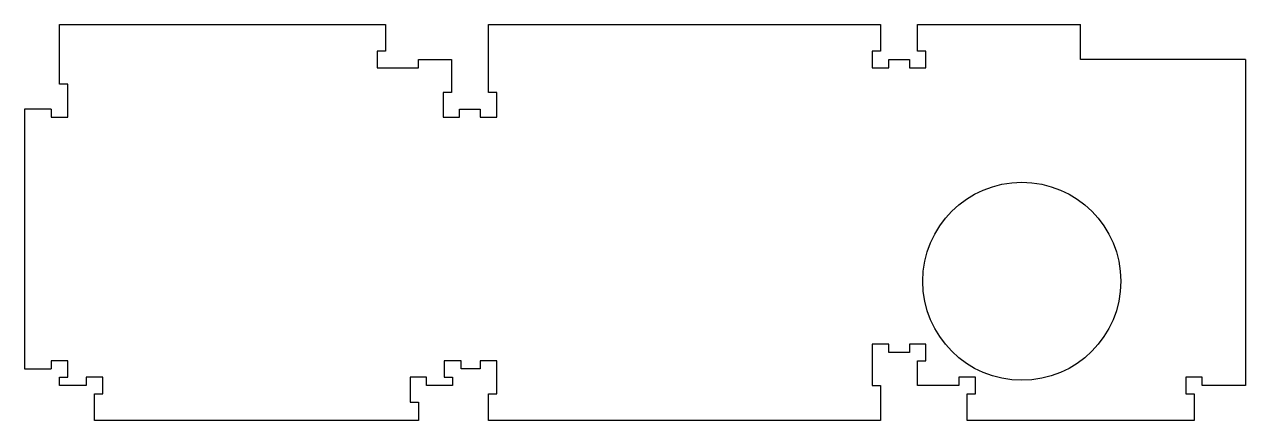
# Model space of a CAD drawing. Header units: inches. Extents: x 0 to 18.5, y 0 to 6.
import ezdxf

# ---------------------------------------------------------------- set-up
doc = ezdxf.new("R2010")
doc.units = ezdxf.units.IN
doc.header["$MEASUREMENT"] = 0
doc.layers.add('CUT', color=7, linetype='Continuous')

msp = doc.modelspace()

# ---------------------------------------------------------------- linework, layer by layer
at = {"layer": 'CUT'}
for p, q in [((0.53125, 5.09375), (0.53125, 6)), ((0.53125, 6), (5.46875, 6)), ((5.46875, 6), (5.46875, 5.59375)), ((7.03125, 4.96875), (7.03125, 6)), ((7.03125, 6), (12.96875, 6)), ((12.96875, 6), (12.96875, 5.59375)), ((13.53125, 5.59375), (13.53125, 6)), ((13.53125, 6), (16, 6)), ((16, 5.46875), (16, 6)), ((5.46875, 5.59375), (5.34375, 5.59375)), ((5.34375, 5.59375), (5.34375, 5.34375)), ((12.96875, 5.59375), (12.84375, 5.59375)), ((12.84375, 5.59375), (12.84375, 5.34375)), ((13.65625, 5.59375), (13.53125, 5.59375)), ((13.65625, 5.34375), (13.65625, 5.59375)), ((5.96875, 5.34375), (5.96875, 5.46875)), ((5.96875, 5.46875), (6.46875, 5.46875)), ((6.46875, 5.46875), (6.46875, 4.96875)), ((13.09375, 5.34375), (13.09375, 5.46875)), ((13.09375, 5.46875), (13.40625, 5.46875)), ((13.40625, 5.46875), (13.40625, 5.34375)), ((18.5, 5.46875), (16, 5.46875)), ((18.5, 5.46875), (18.5, 0.53125)), ((5.34375, 5.34375), (5.96875, 5.34375)), ((12.84375, 5.34375), (13.09375, 5.34375)), ((13.40625, 5.34375), (13.65625, 5.34375)), ((0.65625, 5.09375), (0.53125, 5.09375)), ((0.65625, 4.59375), (0.65625, 5.09375)), ((6.46875, 4.96875), (6.34375, 4.96875)), ((6.34375, 4.96875), (6.34375, 4.59375)), ((7.15625, 4.96875), (7.03125, 4.96875)), ((7.15625, 4.59375), (7.15625, 4.96875)), ((0, 4.71875), (0, 0.78125)), ((0.40625, 4.71875), (0, 4.71875)), ((0.40625, 4.71875), (0.40625, 4.59375)), ((6.59375, 4.59375), (6.59375, 4.71875)), ((6.59375, 4.71875), (6.90625, 4.71875)), ((6.90625, 4.71875), (6.90625, 4.59375)), ((0.40625, 4.59375), (0.65625, 4.59375)), ((6.34375, 4.59375), (6.59375, 4.59375)), ((6.90625, 4.59375), (7.15625, 4.59375)), ((13.09375, 1.15625), (12.84375, 1.15625)), ((12.84375, 1.15625), (12.84375, 0.53125)), ((13.09375, 1.03125), (13.09375, 1.15625)), ((13.65625, 1.15625), (13.40625, 1.15625)), ((13.40625, 1.15625), (13.40625, 1.03125)), ((13.65625, 0.90625), (13.65625, 1.15625)), ((13.40625, 1.03125), (13.09375, 1.03125)), ((0, 0.78125), (0.40625, 0.78125)), ((0.65625, 0.90625), (0.40625, 0.90625)), ((0.40625, 0.90625), (0.40625, 0.78125)), ((0.65625, 0.65625), (0.65625, 0.90625)), ((6.614441, 0.90625), (6.359375, 0.90625)), ((6.359375, 0.90625), (6.359375, 0.65625)), ((6.614441, 0.78125), (6.614441, 0.90625)), ((6.90625, 0.78125), (6.614441, 0.78125)), ((7.15625, 0.90625), (6.90625, 0.90625)), ((6.90625, 0.90625), (6.90625, 0.78125)), ((7.15625, 0.40625), (7.15625, 0.90625)), ((13.53125, 0.53125), (13.53125, 0.90625)), ((13.53125, 0.90625), (13.65625, 0.90625)), ((0.53125, 0.53125), (0.53125, 0.65625)), ((0.53125, 0.65625), (0.65625, 0.65625)), ((1.1875, 0.65625), (0.9375, 0.65625)), ((0.9375, 0.65625), (0.9375, 0.53125)), ((1.1875, 0.40625), (1.1875, 0.65625)), ((6.09375, 0.65625), (5.84375, 0.65625)), ((5.84375, 0.65625), (5.84375, 0.28125)), ((6.09375, 0.53125), (6.09375, 0.65625)), ((6.359375, 0.65625), (6.484375, 0.65625)), ((6.484375, 0.65625), (6.484375, 0.53125)), ((14.40625, 0.65625), (14.15625, 0.65625)), ((14.15625, 0.65625), (14.15625, 0.53125)), ((14.40625, 0.40625), (14.40625, 0.65625)), ((17.84375, 0.65625), (17.59375, 0.65625)), ((17.59375, 0.65625), (17.59375, 0.40625)), ((17.84375, 0.53125), (17.84375, 0.65625)), ((0.9375, 0.53125), (0.53125, 0.53125)), ((1.0625, 0), (1.0625, 0.40625)), ((1.0625, 0.40625), (1.1875, 0.40625)), ((6.484375, 0.53125), (6.09375, 0.53125)), ((7.03125, 0), (7.03125, 0.40625)), ((7.03125, 0.40625), (7.15625, 0.40625)), ((12.84375, 0.53125), (12.96875, 0.53125)), ((12.96875, 0.53125), (12.96875, 0)), ((14.15625, 0.53125), (13.53125, 0.53125)), ((14.28125, 0), (14.28125, 0.40625)), ((14.28125, 0.40625), (14.40625, 0.40625)), ((17.59375, 0.40625), (17.71875, 0.40625)), ((17.71875, 0.40625), (17.71875, 0)), ((18.5, 0.53125), (17.84375, 0.53125)), ((5.84375, 0.28125), (5.96875, 0.28125)), ((5.96875, 0.28125), (5.96875, 0)), ((5.96875, 0), (1.0625, 0)), ((12.96875, 0), (7.03125, 0)), ((17.71875, 0), (14.28125, 0))]:
    msp.add_line(p, q, dxfattribs=at)
msp.add_circle((15.109992, 2.109992), 1.5, dxfattribs=at)

doc.saveas('drawing.dxf')
